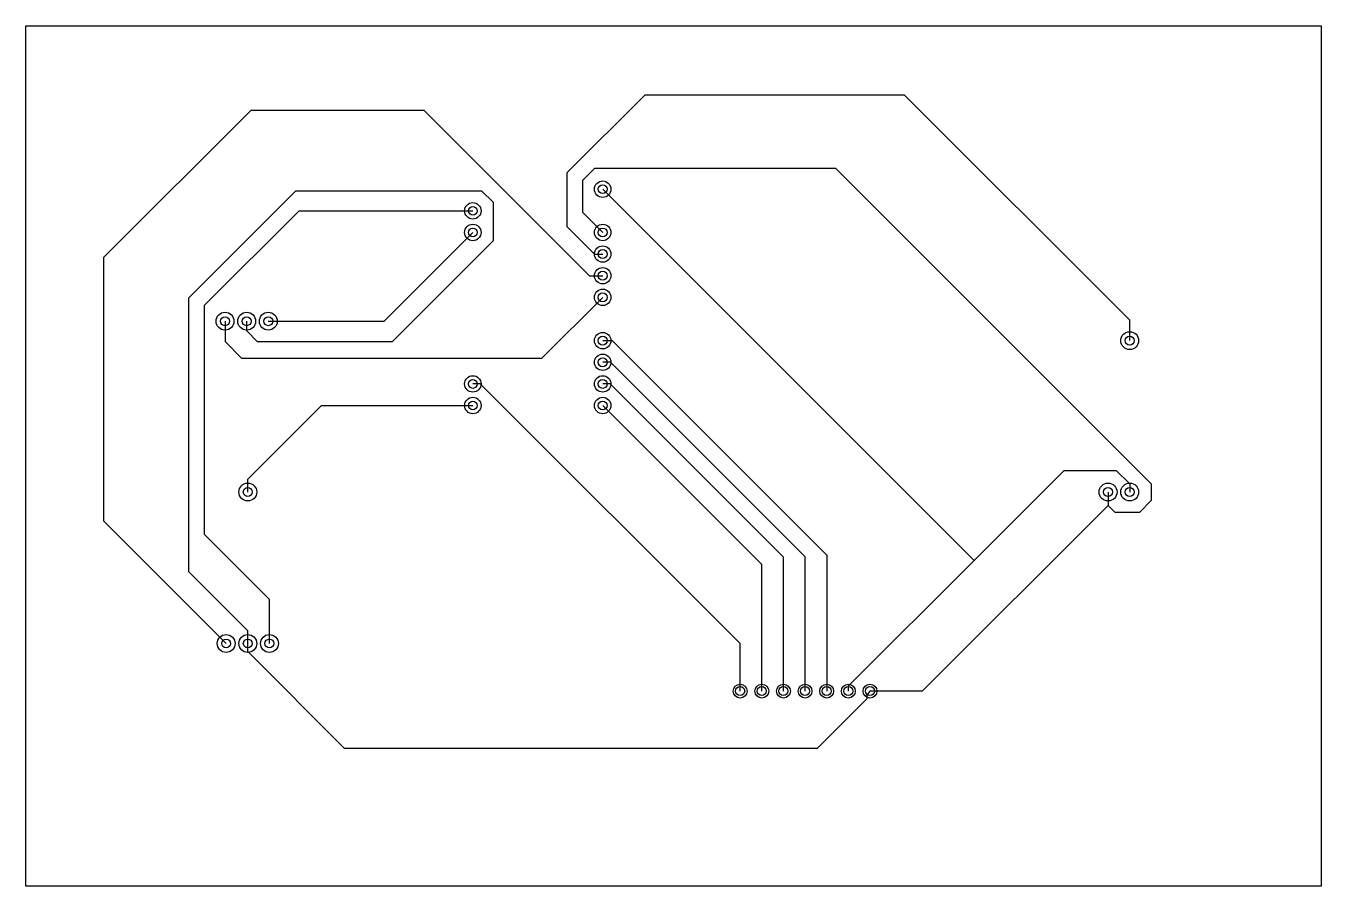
# Model space of a CAD drawing. Header units: millimetres. Extents: x 8 to 160, y -10 to 91.
import ezdxf

# ---------------------------------------------------------------- set-up
doc = ezdxf.new("R2010")
doc.units = ezdxf.units.MM
for name, color, linetype, true_color in [('BoardOutLine', 6, 'Continuous', 0xff00ff), ('TopLayer', 1, 'Continuous', 0xff0000), ('TopSolderMaskLayer', 216, 'Continuous', 0x800080)]:
    doc.layers.add(name, color=color, linetype=linetype, true_color=true_color)

msp = doc.modelspace()

# ---------------------------------------------------------------- linework, layer by layer
at = {"layer": 'BoardOutLine'}
msp.add_lwpolyline([(7.62, 91.31), (159.62, 91.31), (159.62, -9.69), (7.62, -9.69)], close=True, dxfattribs=at)
at = {"layer": 'TopLayer'}
for points in [[(137.16, 56.76), (110.73, 83.19), (80.24, 83.19), (71.1, 74.05), (71.1, 67.76), (74.35, 64.52), (75.31, 64.52)], [(31.12, 18.8), (16.76, 33.15), (16.76, 64.14), (34.04, 81.41), (54.33, 81.41), (73.76, 61.98), (75.31, 61.98)], [(75.31, 67.06), (72.97, 69.4), (72.97, 73.19), (74.38, 74.59), (102.64, 74.59), (139.69, 37.55), (139.69, 35.57), (138.29, 34.17), (135.46, 34.17), (134.62, 35.01)], [(33.66, 18.8), (33.66, 20.29), (26.74, 27.21), (26.74, 59.4), (39.31, 71.96), (61.1, 71.96), (62.45, 70.61), (62.45, 66.09), (50.59, 54.23), (34.8, 54.23), (33.53, 55.51), (33.53, 56.64)], [(75.31, 72.14), (118.89, 28.56)], [(36.2, 18.8), (36.2, 23.98), (28.59, 31.59), (28.59, 58.51), (39.67, 69.6), (60.07, 69.6)], [(36.07, 56.64), (49.66, 56.64), (60.07, 67.06)], [(30.99, 54.24), (32.93, 52.3), (68.18, 52.3), (75.31, 59.44)], [(30.99, 56.64), (30.99, 54.24)], [(137.16, 54.36), (137.16, 56.76)], [(75.31, 54.36), (76.42, 54.36), (101.6, 29.18), (101.6, 13.21)], [(99.06, 13.21), (99.06, 28.99), (76.23, 51.82), (75.31, 51.82)], [(91.44, 13.21), (91.44, 18.79), (60.95, 49.28), (60.07, 49.28)], [(96.52, 13.21), (96.52, 28.95), (76.2, 49.28), (75.31, 49.28)], [(33.66, 36.58), (33.66, 38.08), (42.31, 46.74), (60.07, 46.74)], [(93.98, 13.21), (93.98, 28.07), (75.31, 46.74)], [(118.89, 28.56), (129.45, 39.12), (135.57, 39.12), (137.16, 37.53), (137.16, 36.58)], [(134.62, 36.58), (134.62, 35.01)], [(134.62, 35.01), (112.82, 13.21), (109.75, 13.21)], [(104.14, 13.21), (104.14, 13.81), (118.89, 28.56)], [(109.75, 13.21), (106.68, 13.21), (106.3, 12.75), (106.3, 12.31), (100.47, 6.48), (45.02, 6.48), (33.66, 17.84), (33.66, 18.8)], [(109.75, 13.21), (106.68, 13.21)]]:
    msp.add_lwpolyline(points, dxfattribs=at)
at = {"layer": 'TopSolderMaskLayer'}
for centre, radius in [((75.31, 72.14), 0.965), ((75.31, 72.14), 0.522), ((60.07, 69.6), 0.965), ((60.07, 69.6), 0.522), ((60.07, 67.06), 0.965), ((60.07, 67.06), 0.522), ((75.31, 67.06), 0.965), ((75.31, 67.06), 0.522), ((75.31, 64.52), 0.965), ((75.31, 64.52), 0.522), ((75.31, 61.98), 0.965), ((75.31, 61.98), 0.522), ((75.31, 59.44), 0.965), ((75.31, 59.44), 0.522), ((30.99, 56.64), 1.05), ((30.99, 56.64), 0.525), ((33.53, 56.64), 1.05), ((33.53, 56.64), 0.525), ((36.07, 56.64), 1.05), ((36.07, 56.64), 0.525), ((75.31, 54.36), 0.965), ((75.31, 54.36), 0.522), ((137.16, 54.36), 1.05), ((137.16, 54.36), 0.525), ((75.31, 51.82), 0.965), ((75.31, 51.82), 0.522), ((60.07, 49.28), 0.965), ((75.31, 49.28), 0.965), ((60.07, 49.28), 0.522), ((75.31, 49.28), 0.522), ((60.07, 46.74), 0.965), ((60.07, 46.74), 0.522), ((75.31, 46.74), 0.965), ((75.31, 46.74), 0.522), ((33.66, 36.58), 1.05), ((33.66, 36.58), 0.525), ((134.62, 36.58), 1.05), ((134.62, 36.58), 0.525), ((137.16, 36.58), 1.05), ((137.16, 36.58), 0.525), ((31.12, 18.8), 1.05), ((33.66, 18.8), 1.05), ((36.2, 18.8), 1.05), ((31.12, 18.8), 0.525), ((33.66, 18.8), 0.525), ((36.2, 18.8), 0.525), ((91.44, 13.21), 0.813), ((91.44, 13.21), 0.533), ((93.98, 13.21), 0.813), ((93.98, 13.21), 0.533), ((96.52, 13.21), 0.813), ((96.52, 13.21), 0.533), ((99.06, 13.21), 0.813), ((99.06, 13.21), 0.533), ((101.6, 13.21), 0.813), ((101.6, 13.21), 0.533), ((104.14, 13.21), 0.813), ((104.14, 13.21), 0.533), ((106.68, 13.21), 0.813), ((106.68, 13.21), 0.533)]:
    msp.add_circle(centre, radius, dxfattribs=at)

doc.saveas('drawing.dxf')
